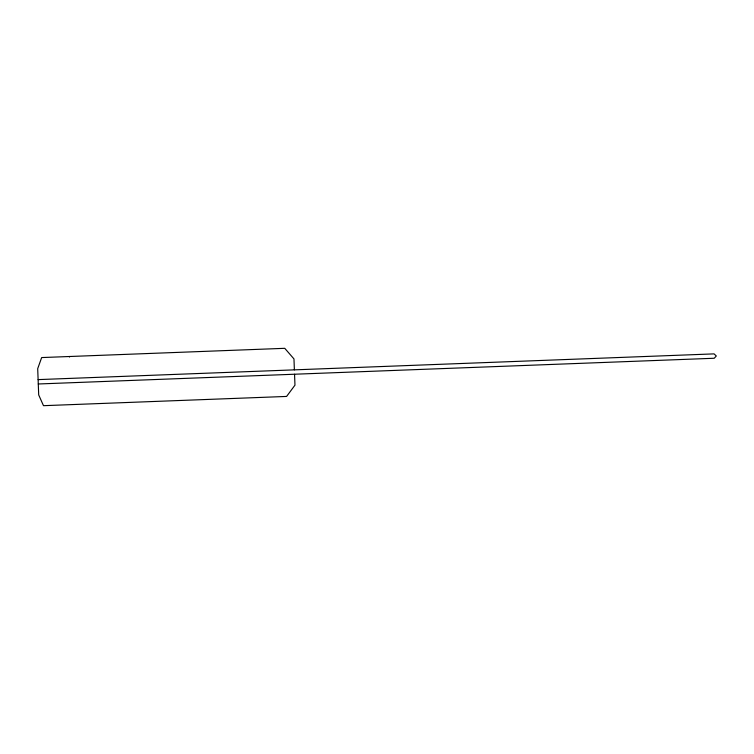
<?xml version="1.0" encoding="UTF-8"?>
<svg xmlns="http://www.w3.org/2000/svg" width="754" height="754" viewBox="0 0 754 754"><rect width="100%" height="100%" fill="white"/><g stroke="black" fill="none" stroke-linecap="round" stroke-linejoin="round"><path stroke-width="1.13" d="M38.115 379.611L714.076 353.88L716.3 355.982L714.236 358.254L38.284 383.984M69.33 356.519L69.528 357L69.434 356.51M294.38 369.856L293.966 358.913L284.758 348.32L41.659 357.566L37.7 368.668L38.699 394.917L43.487 405.68L286.595 396.434L294.965 385.162L294.55 374.229"/></g></svg>
